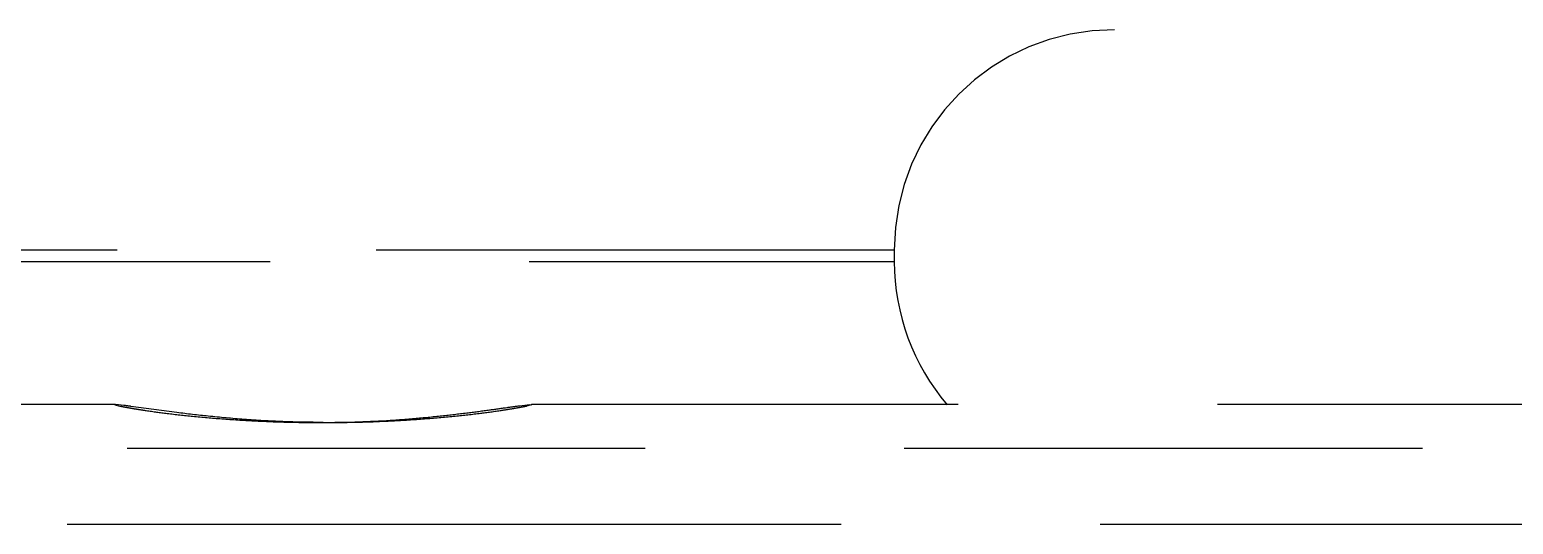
# Model space of a CAD drawing. Header units: millimetres. Extents: x 1236 to 1656, y -100 to 494.
# Drawn here: x 1492.72 to 1496.357, y 351.816 to 353.029 of the extents above; entities that cross this region are included whole.
import ezdxf

# ---------------------------------------------------------------- set-up
doc = ezdxf.new("R2010")
doc.units = ezdxf.units.MM
doc.header["$LTSCALE"] = 0.1
doc.linetypes.add('HIDDENX2', pattern=[19.05, 12.7, -6.35])
doc.layers.add('HIDDEN', color=8, linetype='HIDDENX2')

msp = doc.modelspace()

# ---------------------------------------------------------------- linework, layer by layer
at = {"layer": 'HIDDEN'}
for p, q in [((1494.8393, 352.4885), (1492.0392, 352.4885)), ((1494.8393, 352.4885), (1494.8393, 352.4603)), ((1492.0392, 352.4603), (1494.8393, 352.4603)), ((1492.9288, 352.1098), (1489.9774, 352.1098)), ((1492.9302, 352.1098), (1492.9288, 352.1095)), ((1492.9288, 352.1095), (1492.9407, 352.1062)), ((1492.9309, 352.1098), (1492.9302, 352.1098)), ((1492.9509, 352.1077), (1492.9309, 352.1098)), ((1493.0808, 352.0902), (1492.9683, 352.1054)), ((1493.921, 352.1068), (1493.9462, 352.1097)), ((1493.9497, 352.1095), (1493.9378, 352.1062)), ((1493.9482, 352.1098), (1493.9497, 352.1095)), ((1496.9011, 352.1098), (1493.9497, 352.1098)), ((1489.1488, 352.0026), (1497.7296, 352.0026)), ((1489.0021, 351.8163), (1493.4392, 351.8163)), ((1493.4392, 351.8163), (1497.8764, 351.8163))]:
    msp.add_line(p, q, dxfattribs=at)
for centre, radius, start, end in [((1495.3793, 352.4885), 0.54, 90, 180), ((1495.3793, 352.4603), 0.54, 180, 220.5469), ((1492.6719, 349.9383), 2.1872, 82.213, 82.6732)]:
    msp.add_arc(centre, radius, start, end, dxfattribs=at)
for points, knots in [([(1492.9407, 352.1062), (1492.9444, 352.1055), (1492.9529, 352.1038), (1492.9675, 352.1011), (1492.9854, 352.0982), (1493.0156, 352.0935), (1493.0606, 352.0875), (1493.1223, 352.0806), (1493.1932, 352.0744), (1493.2711, 352.0695), (1493.3539, 352.0663), (1493.4105, 352.0656), (1493.4392, 352.0656)], [0, 0, 0, 0, 0.022562, 0.052145, 0.088492, 0.131314, 0.23504, 0.360341, 0.503688, 0.661045, 0.82812, 1, 1, 1, 1]), ([(1493.4392, 352.0661), (1493.4063, 352.0661), (1493.3416, 352.0673), (1493.2477, 352.0727), (1493.1612, 352.0806), (1493.1064, 352.0869), (1493.0808, 352.0902)], [0, 0, 0, 0, 0.275121, 0.539912, 0.784543, 1, 1, 1, 1]), ([(1493.4392, 352.0661), (1493.491, 352.0661), (1493.5671, 352.0684), (1493.6655, 352.0757), (1493.7323, 352.0823), (1493.7922, 352.0894), (1493.8437, 352.0961), (1493.8857, 352.102), (1493.9104, 352.1054), (1493.921, 352.1068)], [0, 0, 0, 0, 0.320792, 0.471709, 0.611592, 0.737183, 0.845495, 0.933862, 1, 1, 1, 1]), ([(1493.4392, 352.0656), (1493.4679, 352.0656), (1493.5245, 352.0663), (1493.6073, 352.0695), (1493.6853, 352.0744), (1493.7561, 352.0806), (1493.8179, 352.0875), (1493.8629, 352.0935), (1493.8931, 352.0982), (1493.911, 352.1011), (1493.9255, 352.1038), (1493.9341, 352.1054), (1493.9378, 352.1062)], [0, 0, 0, 0, 0.17188, 0.338955, 0.496315, 0.639663, 0.764964, 0.868689, 0.911512, 0.947857, 0.977439, 1, 1, 1, 1])]:
    msp.add_open_spline(points, degree=3, knots=knots, dxfattribs=at)

doc.saveas('drawing.dxf')
